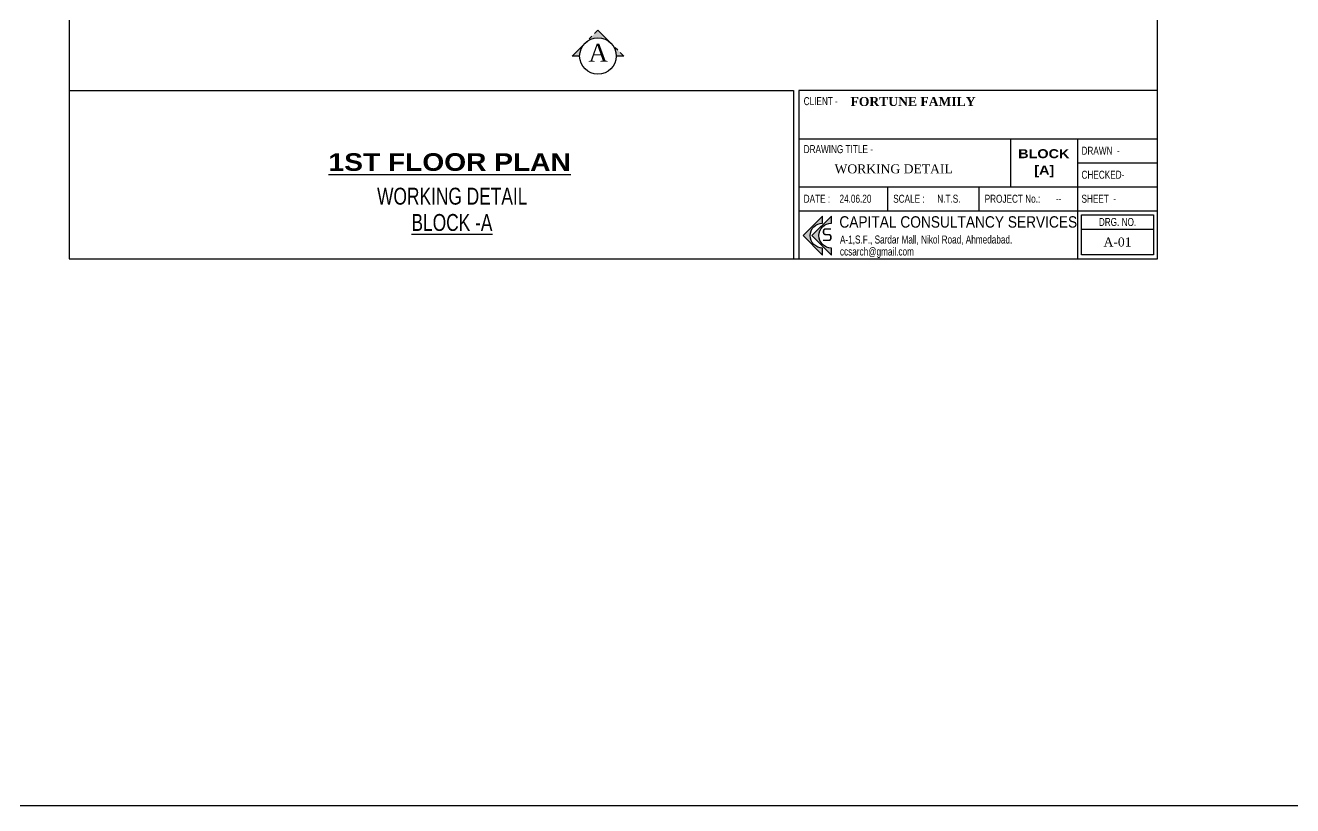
# Model space of a CAD drawing. Header units: inches. Extents: x 14331 to 14549, y 2557 to 2714.
# Drawn here: x 14381.62 to 14416.21, y 2557.02 to 2578.3 of the extents above; entities that cross this region are included whole.
import ezdxf
from ezdxf.enums import TextEntityAlignment as Align

# ---------------------------------------------------------------- set-up
doc = ezdxf.new("R2010")
doc.units = ezdxf.units.IN
doc.header["$LTSCALE"] = 0.25
doc.header["$MEASUREMENT"] = 0
doc.linetypes.add('CENTER2', pattern=[1.125, 0.75, -0.125, 0.125, -0.125])
doc.linetypes.add('HIDDEN', pattern=[0.375, 0.25, -0.125])
for name, color, linetype in [('SECLINE', 7, 'HIDDEN'), ('text-large', 7, 'Continuous'), ('text-small', 7, 'Continuous'), ('vp', 7, 'Continuous'), ('wall', 7, 'Continuous'), ('walls', 7, 'Continuous')]:
    doc.layers.add(name, color=color, linetype=linetype)
doc.styles.add('ARIAL', font='TIMES_0.TTF')
doc.styles.add('ARL', font='swisscl_0.ttf')
doc.styles.add('B', font='ARIBLK_0.TTF')
doc.styles.add('BOLD TIME', font='TIMESBD_0.TTF')
doc.styles.add('SansSerif', font='sanss__.ttf', dxfattribs={"width": 0.8})

# ---------------------------------------------------------------- blocks, each defined once
blk = doc.blocks.new('TITLE')
at = {"layer": 'text-large'}
for points in [[(-2.488, 0.359), (-2.488, 0.416), (-2.678, 0.226), (-2.488, 0.036), (-2.488, 0.093), (-2.488, 0.105, -1), (-2.488, 0.348)], [(-2.593, 0.226), (-2.403, 0.036), (-2.403, 0.093), (-2.403, 0.105, -1), (-2.403, 0.348), (-2.403, 0.359), (-2.403, 0.416)]]:
    blk.add_hatch(color=256, dxfattribs=at).paths.add_polyline_path(points)
for points in [[(-2.488, 0.416), (-2.678, 0.226), (-2.488, 0.036), (-2.488, 0.093), (-2.488, 0.105, -1), (-2.488, 0.348), (-2.488, 0.359)], [(-2.403, 0.416), (-2.593, 0.226), (-2.403, 0.036), (-2.403, 0.093), (-2.403, 0.105, -1), (-2.403, 0.348), (-2.403, 0.359)]]:
    blk.add_lwpolyline(points, format="xyb", close=True, dxfattribs=at)
at = {"layer": 'text-small', "color": 174, "true_color": 0x00008f, "const_width": 0.015}
blk.add_lwpolyline([(-2.408, 0.291), (-2.459, 0.291, 0.414214), (-2.479, 0.271), (-2.479, 0.256, 0.414214), (-2.459, 0.236), (-2.428, 0.236, -0.414214), (-2.408, 0.216), (-2.408, 0.2, -0.414214), (-2.428, 0.18), (-2.483, 0.18)], format="xyb", dxfattribs=at)
at = {"layer": 'text-large', "style": 'SansSerif', "width": 0.861038}
blk.add_text(' CAPITAL CONSULTANCY SERVICES', height=0.11133, dxfattribs=at).set_placement((-2.362, 0.304))
at = {"layer": 'text-small', "color": 174, "true_color": 0x00008f, "style": 'ARL'}
for s, p in [('A-1,S.F., Sardar Mall, Nikol Road, Ahmedabad.', (-2.319, 0.149)), ('ccsarch@gmail.com', (-2.319, 0.032))]:
    blk.add_text(s, height=0.07812, dxfattribs=at).set_placement(p)

msp = doc.modelspace()

# ---------------------------------------------------------------- hatches: boundary and pattern name
at = {"layer": 'SECLINE'}
h = msp.add_hatch(color=254, dxfattribs=at)
h.paths.add_polyline_path([(14396.544, 2577.464), (14396.896, 2577.816, 0.198912), (14396.75, 2577.464)])
h.paths.add_polyline_path([(14396.896, 2577.816), (14397.249, 2578.169), (14397.602, 2577.816, 0.198912), (14397.249, 2577.963, 0.198912)])
h.paths.add_polyline_path([(14397.748, 2577.464, 0.198912), (14397.602, 2577.816), (14397.955, 2577.464)])

# ---------------------------------------------------------------- linework, layer by layer
at = {"layer": 'SECLINE', "linetype": 'CENTER2', "ltscale": 3}
msp.add_lwpolyline([(14396.75, 2577.464), (14396.544, 2577.464), (14397.249, 2578.169), (14397.955, 2577.464), (14397.748, 2577.464)], dxfattribs=at)
at = {"layer": 'SECLINE', "linetype": 'Continuous', "ltscale": 3}
msp.add_circle((14397.249, 2577.464), 0.499, dxfattribs=at)
at = {"layer": 'text-small'}
msp.add_line((14410.444, 2572.74), (14412.409, 2572.74), dxfattribs=at)
for points in [[(14402.735, 2571.933), (14412.519, 2571.933), (14412.519, 2576.519), (14402.735, 2576.519)], [(14410.444, 2573.134), (14412.409, 2573.134), (14412.409, 2572.042), (14410.444, 2572.042)]]:
    msp.add_lwpolyline(points, close=True, dxfattribs=at)
at = {"layer": 'vp', "color": 1}
for p, q in [((14402.735, 2575.209), (14412.519, 2575.209)), ((14408.512, 2573.898), (14408.512, 2575.209)), ((14410.335, 2575.209), (14410.335, 2571.933)), ((14410.335, 2574.554), (14412.519, 2574.554)), ((14402.735, 2573.898), (14412.519, 2573.898)), ((14405.157, 2573.243), (14405.157, 2573.898)), ((14407.648, 2573.243), (14407.648, 2573.898)), ((14402.735, 2573.243), (14412.519, 2573.243))]:
    msp.add_line(p, q, dxfattribs=at)
at = {"layer": 'vp'}
msp.add_line((14406.986, 2573.252), (14406.986, 2573.243), dxfattribs=at)
msp.add_line((14406.986, 2573.252), (14406.986, 2573.243), dxfattribs=at)
at = {"layer": 'wall'}
msp.add_lwpolyline([(14412.519, 2613.933), (14382.819, 2613.933), (14382.819, 2571.933), (14412.519, 2571.933)], close=True, dxfattribs=at)
msp.add_lwpolyline([(14382.819, 2576.519), (14402.587, 2576.519), (14402.587, 2571.933)], dxfattribs=at)
at = {"layer": 'walls'}
msp.add_lwpolyline([(14331.347, 2557.016), (14548.635, 2557.016), (14548.635, 2714.267), (14331.347, 2714.267)], close=True, dxfattribs=at)

# ---------------------------------------------------------------- block references
at = {"xscale": 2.795222098836867, "yscale": 2.795222098836867, "zscale": 2.795222098836867}
msp.add_blockref('TITLE', (14410.335, 2571.933), dxfattribs=at)

# ---------------------------------------------------------------- texts
at = {"layer": 'SECLINE', "color": 7, "style": 'ARIAL'}
msp.add_text('A', height=0.49, rotation=359.9991, dxfattribs=at).set_placement((14396.989, 2577.309))
at = {"layer": 'text-large', "style": 'B'}
msp.add_text('%%U1ST FLOOR PLAN', height=0.48, dxfattribs=at).set_placement((14393.203, 2574.572), align=Align.MIDDLE_CENTER)
at = {"layer": 'text-large', "style": 'ARL'}
for s, p in [('WORKING DETAIL ', (14393.339, 2573.41)), ('%%UBLOCK -A', (14393.265, 2572.693))]:
    msp.add_text(s, height=0.46158, dxfattribs=at).set_placement(p, align=Align.CENTER)
at = {"layer": 'text-small'}
for s, height, style, p in [('CLIENT -', 0.2184, 'ARL', (14402.863, 2576.125)), ('FORTUNE FAMILY ', 0.24567, 'BOLD TIME', (14404.141, 2576.1)), ('DRAWING TITLE -', 0.21838, 'ARL', (14402.863, 2574.815)), ('BLOCK', 0.2457, 'B', (14408.716, 2574.677)), ('WORKING DETAIL ', 0.24567, 'ARIAL', (14403.705, 2574.263)), ('[A]', 0.2457, 'B', (14409.156, 2574.23))]:
    msp.add_text(s, height=height, dxfattribs=dict(at, style=style)).set_placement(p)
at = {"layer": 'text-small', "style": 'ARL'}
for s, height, p in [('DRAWN  -', 0.2184, (14410.444, 2574.881)), ('CHECKED-', 0.2184, (14410.444, 2574.226)), ('DATE :', 0.2184, (14402.863, 2573.571)), ('24.06.20', 0.2184, (14403.84, 2573.571)), ('SCALE :', 0.2184, (14405.306, 2573.571)), ('N.T.S.', 0.2184, (14406.508, 2573.571)), ('PROJECT No.:', 0.21838, (14407.801, 2573.571)), ('--', 0.2184, (14409.743, 2573.571)), ('SHEET  -', 0.2184, (14410.444, 2573.571))]:
    msp.add_text(s, height=height, dxfattribs=at).set_placement(p, align=Align.MIDDLE_LEFT)
at = {"layer": 'text-small'}
for s, height, style, p in [('DRG. NO.', 0.2184, 'ARL', (14411.427, 2572.937)), ('A-01', 0.2457, 'ARIAL', (14411.427, 2572.391))]:
    msp.add_text(s, height=height, dxfattribs=dict(at, style=style)).set_placement(p, align=Align.MIDDLE_CENTER)

doc.saveas('drawing.dxf')
